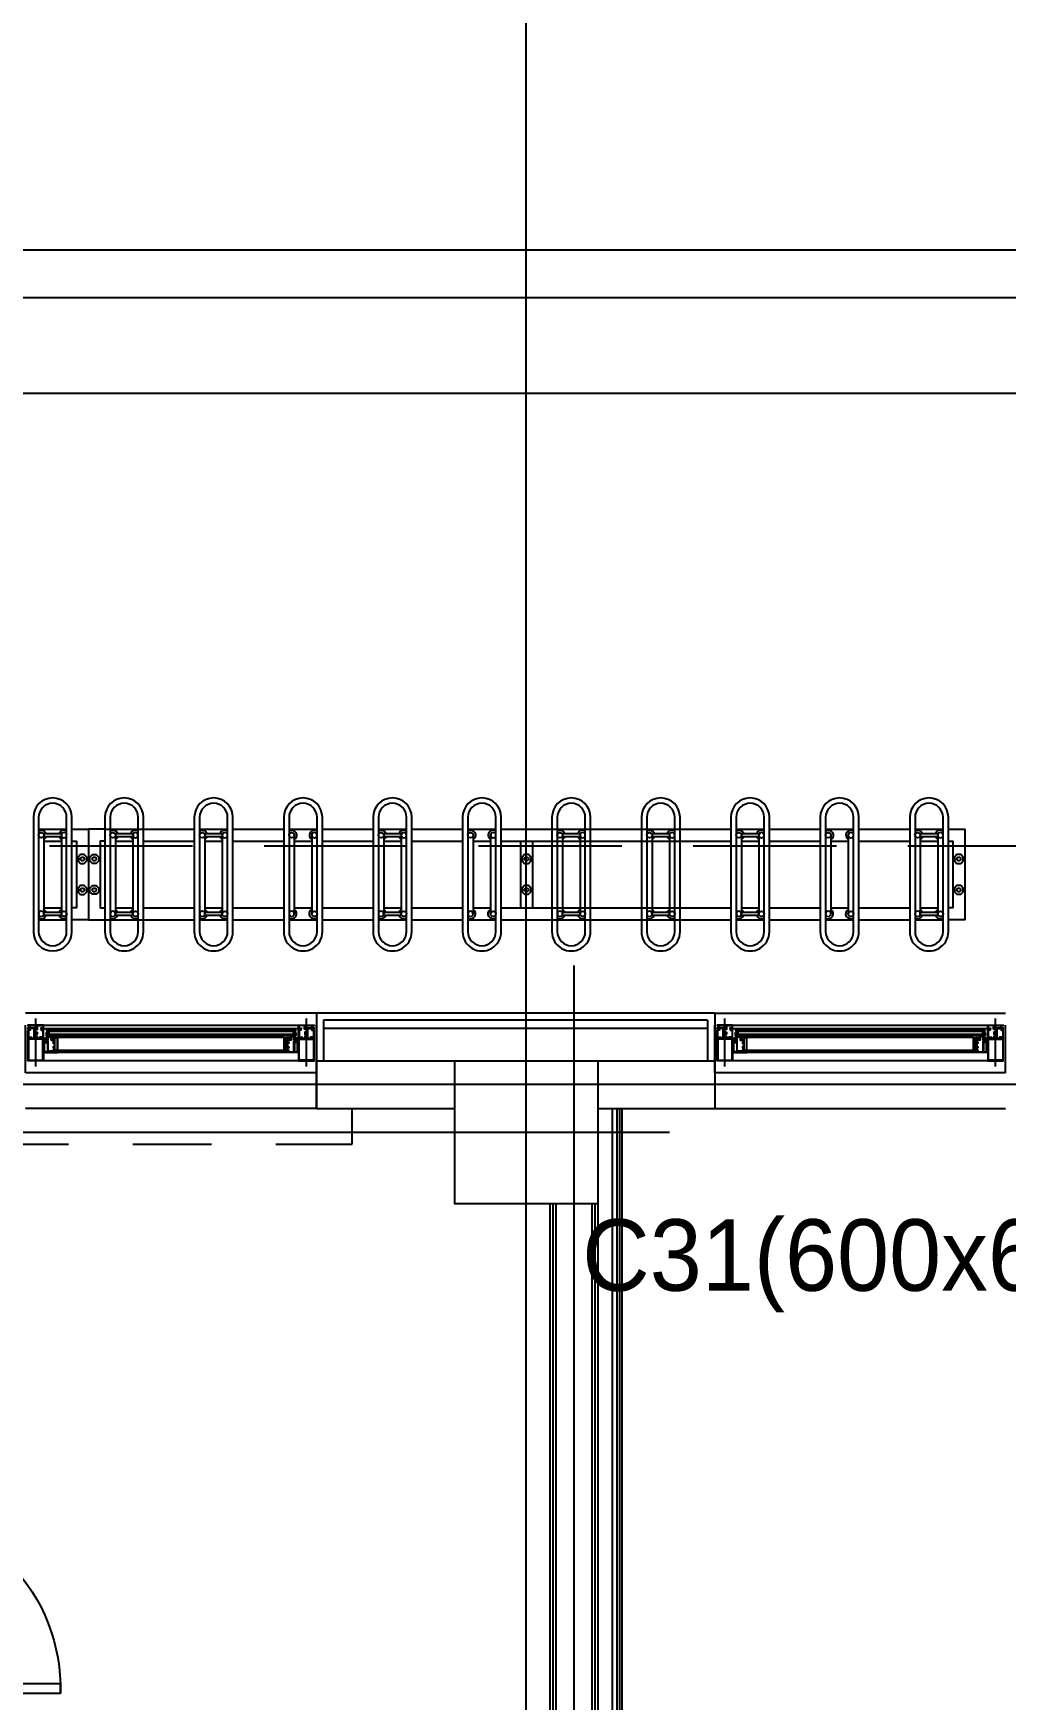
# Model space of a CAD drawing. Header units: millimetres. Extents: x -47382 to 204618, y -51045 to 127155.
# Drawn here: x 31133 to 35210, y 58391 to 65382 of the extents above; entities that cross this region are included whole.
import ezdxf
from ezdxf.enums import TextEntityAlignment as Align

# ---------------------------------------------------------------- set-up
doc = ezdxf.new("R2010")
doc.units = ezdxf.units.MM
doc.header["$LTSCALE"] = 300
doc.header["$MEASUREMENT"] = 0
for name, pattern in [('CEN', [62, 60, -1, 0, -1]), ('HID', [2, 1.1, -0.9]), ('STD_HIDDEN', [3, 2, -1])]:
    doc.linetypes.add(name, pattern=pattern)
doc.layers.get('0').update_dxf_attribs({"linetype": 'CONTINUOUS'})
doc.layers.get('Defpoints').update_dxf_attribs({"color": 153, "linetype": 'CONTINUOUS'})
for name, color, linetype in [('A-CEN', 1, 'CEN'), ('A-CURTAIN', 4, 'HID'), ('A-DOOR', 4, 'CONTINUOUS'), ('A-FLOR-FLIN-TYP2', 8, 'CONTINUOUS'), ('A-FLOR-INSL', 8, 'CONTINUOUS'), ('A-FLOR-LINE-ABOV', 6, 'STD_HIDDEN'), ('A-OUT-FIN-TYP2', 4, 'CONTINUOUS'), ('A-ST-AXIS-CEN', 252, 'CEN'), ('A-ST-COL', 2, 'CONTINUOUS'), ('A-ST-CONC', 2, 'CONTINUOUS'), ('A-WALL-DRY1', 7, 'CONTINUOUS'), ('A-WALL-DRY2', 71, 'CONTINUOUS'), ('A-WIN', 4, 'CONTINUOUS'), ('A-조적해치', 8, 'CONTINUOUS'), ('base$0$A-FLOR-FLIN-TYP2', 8, 'CONTINUOUS'), ('base$0$A-SITE-FLIN-OUT1', 6, 'CONTINUOUS')]:
    doc.layers.add(name, color=color, linetype=linetype)
doc.styles.add('돋움', font='')
doc.styles.add('돋움체', font='')
doc.styles.get('돋움').set_extended_font_data('Dotum')
doc.styles.get('돋움체').set_extended_font_data('DotumChe')

# ---------------------------------------------------------------- blocks, each defined once
blk = doc.blocks.new('aw-1200a')
at = {"layer": 'A-WIN', "color": 4}
for p, q in [((0, 0), (200, 0)), ((0, 0), (0, -1220)), ((25.8, -42.5), (227.1, -42.5)), ((50, -75), (50, -1145)), ((85, -121.5), (85, -1085)), ((90, -121.5), (90, -1125.5)), ((93, -135), (93, -1085)), ((146, -113.9), (148, -113.9)), ((148, -135), (148, -1098.5)), ((177, -97.4), (153, -94.9)), ((156, -97.4), (162, -97.4)), ((156, -97.4), (156, -1122.6)), ((178, -97.4), (156, -97.4)), ((161, -97.4), (161, -1122.6)), ((173, -97.4), (173, -1122.6)), ((178, -97.4), (178, -1122.6)), ((186, -1145), (186, -75)), ((200, -1145), (200, -75)), ((146, -1106.1), (148, -1106.1)), ((25.8, -1177.5), (227.1, -1177.5)), ((177, -1122.6), (153, -1125.1)), ((156, -1122.6), (162, -1122.6)), ((178, -1122.6), (156, -1122.6)), ((0, -1220), (200, -1220))]:
    blk.add_line(p, q, dxfattribs=at)
for points in [[(146, -10), (146, -18.9, -1), (144.9, -18.9), (144.9, -18), (143.3, -18), (143.3, -24), (144.9, -24), (144.9, -23.1, -1), (146, -23.1), (146, -26.5, -0.414214), (145.5, -27), (143.5, -27, 0.414214), (143, -27.5), (143, -35.5, 0.414214), (143.5, -36), (157.2, -36), (157.5, -36.3), (157.8, -36), (185, -36, 0.414214), (186, -35), (186, -21.5), (185.3, -21.5, -1), (185.3, -20), (186, -20), (186, -10), (188, -10), (188, -14.9, 0.414214), (188.5, -15.4), (196.7, -15.4, -1), (196.7, -16.9), (188.5, -16.9, 0.414214), (188, -17.4), (188, -48, -0.414214), (187, -49), (184.5, -49), (184.5, -47.5), (185.7, -47.1, 0.322823), (186, -46.6), (186, -38.5, 0.414214), (185.5, -38), (169.5, -38, 0.414214), (169, -38.5), (169, -46.7, 0.284079), (169.3, -47.1), (170, -47.5), (170, -49), (162, -49, -0.414214), (161.5, -48.5), (161.5, -46.3, -1), (163, -46.3), (163, -46.5, 0.414214), (163.5, -47), (166.2, -47, 0.414214), (167, -46.2), (167, -38.8, 0.414214), (166.2, -38), (163.5, -38, 0.414214), (163, -38.5), (163, -38.8, -1), (161.5, -38.8), (161.5, -38.5, 0.414214), (161, -38), (154, -38, 0.414214), (153.5, -38.5), (153.5, -38.8, -1), (152, -38.8), (152, -38.5, 0.414214), (151.5, -38), (148.8, -38, 0.414214), (148, -38.8), (148, -46.2, 0.414214), (148.8, -47), (151.5, -47, 0.414214), (152, -46.5), (152, -46.3, -1), (153.5, -46.3), (153.5, -48.5, -0.414214), (153, -49), (143.5, -49, 0.414214), (143, -49.5), (143, -58.5, 0.414214), (143.5, -59), (144, -59, 0.414214), (144.5, -58.5), (144.5, -57.1, -1), (146, -57.1), (146, -62, -1), (144.9, -62), (144.9, -61), (143.3, -61), (143.3, -67), (144.9, -67), (144.9, -66.1, -1), (146, -66.1), (146, -75), (50, -75), (50, -10)], [(145, -38.5), (141, -38.5, -0.414214), (140.5, -38), (140.5, -13, 0.414214), (140, -12.5), (53, -12.5, 0.414214), (52.5, -13), (52.5, -72, 0.414214), (53, -72.5), (140, -72.5, 0.414214), (140.5, -72), (140.5, -47, -0.414214), (141, -46.5), (145, -46.5, 0.414214), (145.5, -46), (145.5, -39, 0.414214)], [(143.9, -23.9, -0.414214), (143.4, -23.4), (143.4, -18.7, -0.414214), (143.9, -18.2), (144.4, -18.2, -0.414214), (144.9, -18.7), (144.9, -19.5, 0.696601), (146.3, -19.5), (146.3, -10), (179, -10, -0.414214), (180, -11), (180, -17.5), (185.5, -17.5), (185.5, -19.5), (179, -19.5, -0.414214), (178, -18.5), (178, -12), (148.6, -12), (148.6, -25.5), (146.3, -25.5), (146.3, -22.5, 0.696601), (144.9, -22.5), (144.9, -23.4, -0.414214), (144.4, -23.9)], [(143.9, -61.1, 0.414214), (143.4, -61.6), (143.4, -66.3, 0.414214), (143.9, -66.8), (144.4, -66.8, 0.414214), (144.9, -66.3), (144.9, -65.5, -0.696601), (146.3, -65.5), (146.3, -75), (179, -75, 0.414214), (180, -74), (180, -67.5), (185.5, -67.5), (185.5, -65.5), (179, -65.5, 0.414214), (178, -66.5), (178, -73), (148.6, -73), (148.6, -59.5), (146.3, -59.5), (146.3, -62.5, -0.696601), (144.9, -62.5), (144.9, -61.6, 0.414214), (144.4, -61.1)], [(198, -17), (189.1, -17, 1), (189.1, -18.5), (198, -18.5, -0.414214), (198.5, -19), (198.5, -48.3, -0.414214), (197.5, -49.3), (184.2, -49.3), (184.2, -47.3), (185.7, -46.8), (185.7, -45.3), (183.7, -45.3, 0.414214), (182.7, -46.3), (182.7, -49.8, 0.414214), (183.7, -50.8), (197.5, -50.8, -0.414214), (198.5, -51.8), (198.5, -73, -0.414214), (198, -73.5), (188, -73.5, -0.414214), (187.5, -73), (187.5, -63.5), (185.3, -63.5, 1), (185.3, -65), (186, -65), (186, -75), (200, -75), (200, -10), (198.5, -10), (198.5, -16.5, -0.414214)], [(90, -135), (90, -131.5, 1), (88.5, -131.5), (88.5, -133), (87, -133), (87, -125), (88.5, -125), (88.5, -126.5, 1), (90, -126.5), (90, -123), (87, -123), (87, -95.5, -0.414213), (88, -94.5), (131.9, -94.5, 0.414213), (132.4, -94), (132.4, -92, 1), (131.4, -92), (131.4, -92.5), (129, -92.5, -0.414214), (128.5, -92), (128.5, -86, -0.414214), (129, -85.5), (131.4, -85.5), (131.4, -86, 1), (132.4, -86), (132.4, -85.5), (137.6, -85.5), (137.6, -86, 1), (138.6, -86), (138.6, -85.5), (141, -85.5, -0.414214), (141.5, -86), (141.5, -92, -0.414214), (141, -92.5), (138.6, -92.5), (138.6, -92, 1), (137.6, -92), (137.6, -94, 0.414214), (138.1, -94.5), (146, -94.5), (146, -91, 0.414214), (145.5, -90.5), (145.5, -90.5, 0.414214), (145, -91), (145, -92.5), (143.5, -92.5), (143.5, -85.5), (145, -85.5), (145, -87, 1), (146, -87), (146, -83.5), (135.3, -83.5), (135, -83.8), (134.7, -83.5), (129.5, -83.5, -0.414214), (129, -83), (129, -78), (121, -78), (121, -76, 0.414214), (120, -75, 0.414214), (119, -76), (119, -78), (93, -78), (93, -76, 0.414214), (92, -75, 0.414214), (91, -76), (91, -78), (85, -78), (85, -135)], [(90, -1085), (90, -1088.5, -1), (88.5, -1088.5), (88.5, -1087), (87, -1087), (87, -1095), (88.5, -1095), (88.5, -1093.5, -1), (90, -1093.5), (90, -1097), (87, -1097), (87, -1124.5, 0.414213), (88, -1125.5), (131.9, -1125.5, -0.414213), (132.4, -1126), (132.4, -1128, -1), (131.4, -1128), (131.4, -1127.5), (129, -1127.5, 0.414214), (128.5, -1128), (128.5, -1134, 0.414214), (129, -1134.5), (131.4, -1134.5), (131.4, -1134, -1), (132.4, -1134), (132.4, -1134.5), (137.6, -1134.5), (137.6, -1134, -1), (138.6, -1134), (138.6, -1134.5), (141, -1134.5, 0.414214), (141.5, -1134), (141.5, -1128, 0.414214), (141, -1127.5), (138.6, -1127.5), (138.6, -1128, -1), (137.6, -1128), (137.6, -1126, -0.414214), (138.1, -1125.5), (146, -1125.5), (146, -1129, -0.414214), (145.5, -1129.5), (145.5, -1129.5, -0.414214), (145, -1129), (145, -1127.5), (143.5, -1127.5), (143.5, -1134.5), (145, -1134.5), (145, -1133, -1), (146, -1133), (146, -1136.5), (135.3, -1136.5), (135, -1136.2), (134.7, -1136.5), (129.5, -1136.5, 0.414214), (129, -1137), (129, -1142), (121, -1142), (121, -1144, -0.414214), (120, -1145, -0.414214), (119, -1144), (119, -1142), (93, -1142), (93, -1144, -0.414214), (92, -1145, -0.414214), (91, -1144), (91, -1142), (85, -1142), (85, -1085)], [(146, -1210), (146, -1201.1, 1), (144.9, -1201.1), (144.9, -1202), (143.3, -1202), (143.3, -1196), (144.9, -1196), (144.9, -1196.9, 1), (146, -1196.9), (146, -1193.5, 0.414214), (145.5, -1193), (143.5, -1193, -0.414214), (143, -1192.5), (143, -1184.5, -0.414214), (143.5, -1184), (157.2, -1184), (157.5, -1183.7), (157.8, -1184), (185, -1184, -0.414214), (186, -1185), (186, -1198.5), (185.3, -1198.5, 1), (185.3, -1200), (186, -1200), (186, -1210), (188, -1210), (188, -1205.1, -0.414214), (188.5, -1204.6), (196.7, -1204.6, 1), (196.7, -1203.1), (188.5, -1203.1, -0.414214), (188, -1202.6), (188, -1172, 0.414214), (187, -1171), (184.5, -1171), (184.5, -1172.5), (185.7, -1172.9, -0.322823), (186, -1173.4), (186, -1181.5, -0.414214), (185.5, -1182), (169.5, -1182, -0.414214), (169, -1181.5), (169, -1173.3, -0.284079), (169.3, -1172.9), (170, -1172.5), (170, -1171), (162, -1171, 0.414214), (161.5, -1171.5), (161.5, -1173.7, 1), (163, -1173.7), (163, -1173.5, -0.414214), (163.5, -1173), (166.2, -1173, -0.414214), (167, -1173.8), (167, -1181.2, -0.414214), (166.2, -1182), (163.5, -1182, -0.414214), (163, -1181.5), (163, -1181.2, 1), (161.5, -1181.2), (161.5, -1181.5, -0.414214), (161, -1182), (154, -1182, -0.414214), (153.5, -1181.5), (153.5, -1181.2, 1), (152, -1181.2), (152, -1181.5, -0.414214), (151.5, -1182), (148.8, -1182, -0.414214), (148, -1181.2), (148, -1173.8, -0.414214), (148.8, -1173), (151.5, -1173, -0.414214), (152, -1173.5), (152, -1173.7, 1), (153.5, -1173.7), (153.5, -1171.5, 0.414214), (153, -1171), (143.5, -1171, -0.414214), (143, -1170.5), (143, -1161.5, -0.414214), (143.5, -1161), (144, -1161, -0.414214), (144.5, -1161.5), (144.5, -1162.9, 1), (146, -1162.9), (146, -1158, 1), (144.9, -1158), (144.9, -1159), (143.3, -1159), (143.3, -1153), (144.9, -1153), (144.9, -1153.9, 1), (146, -1153.9), (146, -1145), (50, -1145), (50, -1210)], [(145, -1181.5), (141, -1181.5, 0.414214), (140.5, -1182), (140.5, -1207, -0.414214), (140, -1207.5), (53, -1207.5, -0.414214), (52.5, -1207), (52.5, -1148, -0.414214), (53, -1147.5), (140, -1147.5, -0.414214), (140.5, -1148), (140.5, -1173, 0.414214), (141, -1173.5), (145, -1173.5, -0.414214), (145.5, -1174), (145.5, -1181, -0.414214)], [(143.9, -1158.9, -0.414214), (143.4, -1158.4), (143.4, -1153.7, -0.414214), (143.9, -1153.2), (144.4, -1153.2, -0.414214), (144.9, -1153.7), (144.9, -1154.5, 0.696601), (146.3, -1154.5), (146.3, -1145), (179, -1145, -0.414214), (180, -1146), (180, -1152.5), (185.5, -1152.5), (185.5, -1154.5), (179, -1154.5, -0.414214), (178, -1153.5), (178, -1147), (148.6, -1147), (148.6, -1160.5), (146.3, -1160.5), (146.3, -1157.5, 0.696601), (144.9, -1157.5), (144.9, -1158.4, -0.414214), (144.4, -1158.9)], [(198, -1203), (189.1, -1203, -1), (189.1, -1201.5), (198, -1201.5, 0.414214), (198.5, -1201), (198.5, -1171.7, 0.414214), (197.5, -1170.7), (184.2, -1170.7), (184.2, -1172.7), (185.7, -1173.2), (185.7, -1174.7), (183.7, -1174.7, -0.414214), (182.7, -1173.7), (182.7, -1170.2, -0.414214), (183.7, -1169.2), (197.5, -1169.2, 0.414214), (198.5, -1168.2), (198.5, -1147, 0.414214), (198, -1146.5), (188, -1146.5, 0.414214), (187.5, -1147), (187.5, -1156.5), (185.3, -1156.5, -1), (185.3, -1155), (186, -1155), (186, -1145), (200, -1145), (200, -1210), (198.5, -1210), (198.5, -1203.5, 0.414214)], [(143.9, -1196.1, 0.414214), (143.4, -1196.6), (143.4, -1201.3, 0.414214), (143.9, -1201.8), (144.4, -1201.8, 0.414214), (144.9, -1201.3), (144.9, -1200.5, -0.696601), (146.3, -1200.5), (146.3, -1210), (179, -1210, 0.414214), (180, -1209), (180, -1202.5), (185.5, -1202.5), (185.5, -1200.5), (179, -1200.5, 0.414214), (178, -1201.5), (178, -1208), (148.6, -1208), (148.6, -1194.5), (146.3, -1194.5), (146.3, -1197.5, -0.696601), (144.9, -1197.5), (144.9, -1196.6, 0.414214), (144.4, -1196.1)]]:
    blk.add_lwpolyline(points, format="xyb", close=True, dxfattribs=at)
for points in [[(126.5, -80), (126.5, -92.5), (87, -92.5), (87, -80)], [(95, -133), (95, -123), (146, -123), (146, -133)], [(177, -97.4), (153, -97.4), (153, -94.9), (177, -94.9)], [(95, -1087), (95, -1097), (146, -1097), (146, -1087)], [(126.5, -1140), (126.5, -1127.5), (87, -1127.5), (87, -1140)], [(177, -1122.6), (153, -1122.6), (153, -1125.1), (177, -1125.1)]]:
    blk.add_lwpolyline(points, close=True, dxfattribs=at)
for points in [[(148, -121.5), (148.5, -121.5, 1), (148.5, -120), (148, -120), (148, -116.3), (147.7, -116), (148, -115.7), (148, -108.8), (153, -108.8), (153, -94.9), (155, -94.9), (155, -93.6), (153, -93.6), (153, -91.4), (167.7, -91.4), (167.7, -93.6), (165.7, -93.6), (165.7, -94.9), (169, -94.9), (169, -91.4), (178, -91.4), (178, -87.5, 0.414214), (177.7, -87.2), (176.8, -87.2, 0.414214), (176.5, -87.5), (176.5, -89.4), (167.2, -89.4), (167.2, -86.2), (164.2, -86.2, 0.414214), (163.7, -86.7), (163.7, -87.4, 0.414214), (164.2, -87.9), (165.2, -87.9), (165.2, -89.4), (163.7, -89.4), (161.5, -89.4), (161.5, -86.2), (157, -86.2, 0.414214), (156.5, -86.7), (156.5, -87.4, 0.414214), (157, -87.9), (159.5, -87.9), (159.5, -89.4), (151, -89.4), (151, -106.8), (144.5, -106.8, 0.414214), (144, -107.3, 0.414214), (144.5, -107.8), (145.4, -107.8, -0.414214), (146, -108.4, -0.414214), (145.4, -109), (139.2, -109, -0.414214), (138.6, -108.4, -0.414214), (139.2, -107.8), (140.1, -107.8, 0.414214), (140.6, -107.3, 0.414214), (140.1, -106.8), (137, -106.8), (137, -112.9, 0.414214), (137.5, -113.4), (139.5, -113.4, 1), (139.5, -112.4, -0.414214), (139, -111.9), (139, -111.6, -0.414214), (139.6, -111), (145.4, -111, -0.414214), (146, -111.6), (146, -111.9, -0.414214), (145.5, -112.4, 1), (145.5, -113.4, -0.414214), (146, -113.9), (146, -118.1, -0.414214), (145.5, -118.6, 1), (145.5, -119.6, -0.414214), (146, -120.1), (146, -120.4, -0.414214), (145.4, -121), (139.6, -121, -0.414214), (139, -120.4), (139, -120.1, -0.414214), (139.5, -119.6, 1), (139.5, -118.6), (137.5, -118.6, 0.414214), (137, -119.1), (137, -121), (128.5, -121), (128.5, -116), (124, -116), (124, -118), (126.5, -118), (126.5, -121), (106.5, -121), (106.5, -118), (109, -118), (109, -116), (104.5, -116), (104.5, -121), (95, -121), (95, -116), (93, -116), (93, -135), (148, -135), (148, -121.5)], [(148, -1098.5), (148.5, -1098.5, -1), (148.5, -1100), (148, -1100), (148, -1103.7), (147.7, -1104), (148, -1104.3), (148, -1111.2), (153, -1111.2), (153, -1125.1), (155, -1125.1), (155, -1126.4), (153, -1126.4), (153, -1128.6), (167.7, -1128.6), (167.7, -1126.4), (165.7, -1126.4), (165.7, -1125.1), (169, -1125.1), (169, -1128.6), (178, -1128.6), (178, -1132.5, -0.414214), (177.7, -1132.8), (176.8, -1132.8, -0.414214), (176.5, -1132.5), (176.5, -1130.6), (167.2, -1130.6), (167.2, -1133.8), (164.2, -1133.8, -0.414214), (163.7, -1133.3), (163.7, -1132.6, -0.414214), (164.2, -1132.1), (165.2, -1132.1), (165.2, -1130.6), (163.7, -1130.6), (161.5, -1130.6), (161.5, -1133.8), (157, -1133.8, -0.414214), (156.5, -1133.3), (156.5, -1132.6, -0.414214), (157, -1132.1), (159.5, -1132.1), (159.5, -1130.6), (151, -1130.6), (151, -1113.2), (144.5, -1113.2, -0.414214), (144, -1112.7, -0.414214), (144.5, -1112.2), (145.4, -1112.2, 0.414214), (146, -1111.6, 0.414214), (145.4, -1111), (139.2, -1111, 0.414214), (138.6, -1111.6, 0.414214), (139.2, -1112.2), (140.1, -1112.2, -0.414214), (140.6, -1112.7, -0.414214), (140.1, -1113.2), (137, -1113.2), (137, -1107.1, -0.414214), (137.5, -1106.6), (139.5, -1106.6, -1), (139.5, -1107.6, 0.414214), (139, -1108.1), (139, -1108.4, 0.414214), (139.6, -1109), (145.4, -1109, 0.414214), (146, -1108.4), (146, -1108.1, 0.414214), (145.5, -1107.6, -1), (145.5, -1106.6, 0.414214), (146, -1106.1), (146, -1101.9, 0.414214), (145.5, -1101.4, -1), (145.5, -1100.4, 0.414214), (146, -1099.9), (146, -1099.6, 0.414214), (145.4, -1099), (139.6, -1099, 0.414214), (139, -1099.6), (139, -1099.9, 0.414214), (139.5, -1100.4, -1), (139.5, -1101.4), (137.5, -1101.4, -0.414214), (137, -1100.9), (137, -1099), (128.5, -1099), (128.5, -1104), (124, -1104), (124, -1102), (126.5, -1102), (126.5, -1099), (106.5, -1099), (106.5, -1102), (109, -1102), (109, -1104), (104.5, -1104), (104.5, -1099), (95, -1099), (95, -1104), (93, -1104), (93, -1085), (148, -1085), (148, -1098.5)]]:
    blk.add_lwpolyline(points, format="xyb", dxfattribs=at)
for centre, radius, start, end in [((135, -99.8), 6.14, 63.4061, 116.5939), ((127.7, -116), 9.86, 343.82619, 16.17381), ((185.9, -94.4), 8.43, 159.23698, 200.76302), ((127.7, -1104), 9.86, 343.82619, 16.17381), ((135, -1120.2), 6.14, 243.4061, 296.5939), ((185.9, -1125.6), 8.43, 159.23698, 200.76302)]:
    blk.add_arc(centre, radius, start, end, dxfattribs=at)
blk = doc.blocks.new('G$C37D8D55C')
at = {"layer": 'A-DOOR', "color": 4}
for p, q in [((0, 758), (0, 800)), ((0, 800), (20, 800)), ((20, 798.3), (1.7, 798.3)), ((1.7, 798.3), (1.7, 759.7)), ((20, 800), (20, 798.3)), ((153.3, 759.7), (153.3, 774.7)), ((153.3, 774.7), (198.3, 774.7)), ((200, 773), (155, 773)), ((155, 773), (155, 758)), ((180, 800), (200, 800)), ((180, 798.3), (180, 800)), ((198.3, 798.3), (180, 798.3)), ((198.3, 774.7), (198.3, 798.3)), ((200, 800), (200, 773)), ((155, 758), (0, 758)), ((1.7, 759.7), (153.3, 759.7)), ((155, 758), (155, 42)), ((200, 733), (200, 27)), ((155, 42), (0, 42)), ((0, 42), (0, 0)), ((0, 0), (20, 0)), ((1.7, 1.7), (1.7, 40.3)), ((1.7, 40.3), (153.3, 40.3)), ((20, 1.7), (1.7, 1.7)), ((20, 0), (20, 1.7)), ((153.3, 40.3), (153.3, 25.3)), ((153.3, 25.3), (198.3, 25.3)), ((155, 27), (155, 42)), ((200, 27), (155, 27)), ((198.3, 1.7), (180, 1.7)), ((180, 1.7), (180, 0)), ((180, 0), (200, 0)), ((198.3, 25.3), (198.3, 1.7)), ((200, 0), (200, 27))]:
    blk.add_line(p, q, dxfattribs=at)
blk.add_lwpolyline([(200, 773), (946, 773), (946, 733), (200, 733)], close=True, dxfattribs=at)
blk.add_arc((193.2, 753), 753, 270.51472, 1.52192, dxfattribs=at)
at = {"layer": 'A-DOOR', "color": 4, "style": '돋움체', "width": 0.9}
blk.add_text('SD', height=30, rotation=270, dxfattribs=at).set_placement((26.2, 95.6), align=Align.MIDDLE_LEFT)
blk = doc.blocks.new('ACT 지상1층구조평면도')
at = {"layer": 'A-ST-COL'}
blk.add_lwpolyline([(80281.8, 112116.3), (80881.8, 112116.3), (80881.8, 111516.3), (80281.8, 111516.3), (80281.8, 112116.3)], dxfattribs=at)
blk = doc.blocks.new('base$0$A$C2A717F30')
at = {"layer": 'base$0$A-FLOR-FLIN-TYP2'}
for p, q in [((208.6, 511), (91.1, 511)), ((188.4, 492.3), (111.4, 492.3)), ((443.9, 511), (230.9, 511)), ((583.6, 511), (466.1, 511)), ((818.9, 511), (605.9, 511)), ((958.6, 511), (841.1, 511)), ((938.4, 492.3), (861.4, 492.3)), ((1943.9, 511), (980.9, 511)), ((1333.6, 511), (1216.1, 511)), ((1313.4, 492.3), (1236.4, 492.3)), ((1688.4, 492.3), (1611.4, 492.3)), ((2083.6, 511), (1966.1, 511)), ((2318.9, 511), (2105.9, 511)), ((2458.6, 511), (2341.1, 511)), ((2438.4, 492.3), (2361.4, 492.3)), ((2693.9, 511), (2480.9, 511)), ((2833.6, 511), (2716.1, 511)), ((3068.9, 511), (2855.9, 511)), ((3208.6, 511), (3091.1, 511)), ((3188.4, 492.3), (3111.4, 492.3)), ((3605.9, 511), (3230.9, 511)), ((3563.4, 492.3), (3486.4, 492.3)), ((113.4, 156), (113.4, 486)), ((186.4, 479.6), (113.4, 479.6)), ((186.4, 461), (113.4, 461)), ((186.4, 156), (186.4, 486)), ((443.9, 461), (230.9, 461)), ((488.4, 156), (488.4, 486)), ((561.4, 461), (488.4, 461)), ((561.4, 156), (561.4, 486)), ((818.9, 461), (605.9, 461)), ((863.4, 156), (863.4, 486)), ((936.4, 479.6), (863.4, 479.6)), ((936.4, 461), (863.4, 461)), ((936.4, 156), (936.4, 486)), ((1943.9, 461), (980.9, 461)), ((1238.4, 156), (1238.4, 486)), ((1311.4, 479.6), (1238.4, 479.6)), ((1311.4, 461), (1238.4, 461)), ((1311.4, 156), (1311.4, 486)), ((1613.4, 156), (1613.4, 486)), ((1686.4, 479.6), (1613.4, 479.6)), ((1686.4, 156), (1686.4, 486)), ((1812.5, 181), (1812.5, 461)), ((1862.5, 181), (1862.5, 461)), ((1988.4, 156), (1988.4, 486)), ((2061.4, 461), (1988.4, 461)), ((2061.4, 156), (2061.4, 486)), ((2318.9, 461), (2105.9, 461)), ((2363.4, 156), (2363.4, 486)), ((2436.4, 479.6), (2363.4, 479.6)), ((2436.4, 461), (2363.4, 461)), ((2436.4, 156), (2436.4, 486)), ((2693.9, 461), (2480.9, 461)), ((2738.4, 156), (2738.4, 486)), ((2811.4, 461), (2738.4, 461)), ((2811.4, 156), (2811.4, 486)), ((3068.9, 461), (2855.9, 461)), ((3113.4, 156), (3113.4, 486)), ((3186.4, 479.6), (3113.4, 479.6)), ((3186.4, 461), (3113.4, 461)), ((3186.4, 156), (3186.4, 486)), ((3443.9, 461), (3230.9, 461)), ((3488.4, 156), (3488.4, 486)), ((3561.4, 479.6), (3488.4, 479.6)), ((3561.4, 461), (3488.4, 461)), ((3561.4, 156), (3561.4, 486)), ((188.4, 149.6), (111.4, 149.6)), ((186.4, 181), (113.4, 181)), ((186.4, 162.3), (113.4, 162.3)), ((443.9, 181), (230.9, 181)), ((561.4, 181), (488.4, 181)), ((818.9, 181), (605.9, 181)), ((938.4, 149.6), (861.4, 149.6)), ((936.4, 181), (863.4, 181)), ((936.4, 162.3), (863.4, 162.3)), ((1943.9, 181), (980.9, 181)), ((1313.4, 149.6), (1236.4, 149.6)), ((1311.4, 181), (1238.4, 181)), ((1311.4, 162.3), (1238.4, 162.3)), ((1688.4, 149.6), (1611.4, 149.6)), ((1686.4, 162.3), (1613.4, 162.3)), ((2061.4, 181), (1988.4, 181)), ((2318.9, 181), (2105.9, 181)), ((2438.4, 149.6), (2361.4, 149.6)), ((2436.4, 181), (2363.4, 181)), ((2436.4, 162.3), (2363.4, 162.3)), ((2693.9, 181), (2480.9, 181)), ((2811.4, 181), (2738.4, 181)), ((3068.9, 181), (2855.9, 181)), ((3188.4, 149.6), (3111.4, 149.6)), ((3186.4, 181), (3113.4, 181)), ((3186.4, 162.3), (3113.4, 162.3)), ((3443.9, 181), (3230.9, 181)), ((3563.4, 149.6), (3486.4, 149.6)), ((3561.4, 181), (3488.4, 181)), ((3561.4, 162.3), (3488.4, 162.3)), ((208.6, 131), (91.1, 131)), ((443.9, 131), (230.9, 131)), ((583.6, 131), (466.1, 131)), ((818.9, 131), (605.9, 131)), ((958.6, 131), (841.1, 131)), ((1943.9, 131), (980.9, 131)), ((1333.6, 131), (1216.1, 131)), ((2083.6, 131), (1966.1, 131)), ((2318.9, 131), (2105.9, 131)), ((2458.6, 131), (2341.1, 131)), ((2693.9, 131), (2480.9, 131)), ((2833.6, 131), (2716.1, 131)), ((3068.9, 131), (2855.9, 131)), ((3208.6, 131), (3091.1, 131)), ((3605.9, 131), (3230.9, 131))]:
    blk.add_line(p, q, dxfattribs=at)
for points in [[(230.8, 561, 1), (68.8, 561), (68.8, 81, 1), (230.8, 81), (230.8, 561)], [(605.9, 561, 1), (443.9, 561), (443.9, 81, 1), (605.9, 81), (605.9, 561)], [(980.9, 561, 1), (818.9, 561), (818.9, 81, 1), (980.9, 81), (980.9, 561)], [(1355.9, 561, 1), (1193.9, 561), (1193.9, 81, 1), (1355.9, 81), (1355.9, 561)], [(1730.9, 561, 1), (1568.9, 561), (1568.9, 81, 1), (1730.9, 81), (1730.9, 561)], [(2105.9, 561, 1), (1943.9, 561), (1943.9, 81, 1), (2105.9, 81), (2105.9, 561)], [(2480.9, 561, 1), (2318.9, 561), (2318.9, 81, 1), (2480.9, 81), (2480.9, 561)], [(2855.9, 561, 1), (2693.9, 561), (2693.9, 81, 1), (2855.9, 81), (2855.9, 561)], [(3230.9, 561, 1), (3068.9, 561), (3068.9, 81, 1), (3230.9, 81), (3230.9, 561)], [(3605.9, 561, 1), (3443.9, 561), (3443.9, 81, 1), (3605.9, 81), (3605.9, 561)], [(208.6, 561, 1), (91.1, 561), (91.1, 81, 1), (208.6, 81)], [(583.6, 561, 1), (466.1, 561), (466.1, 81, 1), (583.6, 81)], [(958.6, 561, 1), (841.1, 561), (841.1, 81, 1), (958.6, 81)], [(1333.6, 561, 1), (1216.1, 561), (1216.1, 81, 1), (1333.6, 81)], [(1708.6, 561, 1), (1591.1, 561), (1591.1, 81, 1), (1708.6, 81)], [(2083.6, 561, 1), (1966.1, 561), (1966.1, 81, 1), (2083.6, 81)], [(2458.6, 561, 1), (2341.1, 561), (2341.1, 81, 1), (2458.6, 81)], [(2833.6, 561, 1), (2716.1, 561), (2716.1, 81, 1), (2833.6, 81)], [(3208.6, 561, 1), (3091.1, 561), (3091.1, 81, 1), (3208.6, 81)], [(3583.6, 561, 1), (3466.1, 561), (3466.1, 81, 1), (3583.6, 81)]]:
    blk.add_lwpolyline(points, format="xyb", close=True, dxfattribs=at)
for points in [[(68.8, 131), (0, 131), (0, 511), (68.8, 511)], [(3606.1, 131), (3675, 131), (3675, 511), (3606.1, 511)], [(68.8, 181), (50, 181), (50, 461), (68.8, 461)], [(3606.1, 181), (3625, 181), (3625, 461), (3606.1, 461)]]:
    blk.add_lwpolyline(points, dxfattribs=at)
for points in [[(91.1, 504, -0.489155), (122.4, 492.3, -1)], [(91.1, 486, -1), (113.4, 486, -1)], [(208.7, 504, 0.489155), (177.4, 492.3, 1)], [(208.7, 486, 1), (186.4, 486, 1)], [(466.1, 504, -0.999293), (488.4, 468, -1)], [(466.1, 486, -1), (488.4, 486, -1)], [(583.7, 504, 0.999292), (561.4, 468, 1)], [(583.7, 486, 1), (561.4, 486, 1)], [(841.1, 504, -0.489155), (872.4, 492.3, -1)], [(841.1, 486, -1), (863.4, 486, -1)], [(958.7, 504, 0.489155), (927.4, 492.3, 1)], [(958.7, 486, 1), (936.4, 486, 1)], [(1216.1, 504, -0.489155), (1247.4, 492.3, -1)], [(1216.1, 486, -1), (1238.4, 486, -1)], [(1333.7, 504, 0.489155), (1302.4, 492.3, 1)], [(1333.7, 486, 1), (1311.4, 486, 1)], [(1591.1, 504, -0.489155), (1622.4, 492.3, -1)], [(1591.1, 486, -1), (1613.4, 486, -1)], [(1708.7, 504, 0.489155), (1677.4, 492.3, 1)], [(1708.7, 486, 1), (1686.4, 486, 1)], [(1966.1, 504, -0.999293), (1988.4, 468, -1)], [(1966.1, 486, -1), (1988.4, 486, -1)], [(2083.7, 504, 0.999292), (2061.4, 468, 1)], [(2083.7, 486, 1), (2061.4, 486, 1)], [(2341.1, 504, -0.489155), (2372.4, 492.3, -1)], [(2341.1, 486, -1), (2363.4, 486, -1)], [(2458.7, 504, 0.489155), (2427.4, 492.3, 1)], [(2458.7, 486, 1), (2436.4, 486, 1)], [(2716.1, 504, -0.999293), (2738.4, 468, -1)], [(2716.1, 486, -1), (2738.4, 486, -1)], [(2833.7, 504, 0.999292), (2811.4, 468, 1)], [(2833.7, 486, 1), (2811.4, 486, 1)], [(3091.1, 504, -0.489155), (3122.4, 492.3, -1)], [(3091.1, 486, -1), (3113.4, 486, -1)], [(3208.7, 504, 0.489155), (3177.4, 492.3, 1)], [(3208.7, 486, 1), (3186.4, 486, 1)], [(3466.1, 504, -0.489155), (3497.4, 492.3, -1)], [(3466.1, 486, -1), (3488.4, 486, -1)], [(3583.7, 504, 0.489155), (3552.4, 492.3, 1)], [(3583.7, 486, 1), (3561.4, 486, 1)], [(113.4, 486, -1), (91.1, 486, -1)], [(122.4, 479.6, -0.179534), (113.4, 468, -1)], [(177.4, 479.6, 0.179534), (186.4, 468, 1)], [(186.4, 486, 1), (208.7, 486, 1)], [(488.4, 486, -1), (466.1, 486, -1)], [(561.4, 486, 1), (583.7, 486, 1)], [(863.4, 486, -1), (841.1, 486, -1)], [(872.4, 479.6, -0.179534), (863.4, 468, -1)], [(927.4, 479.6, 0.179534), (936.4, 468, 1)], [(936.4, 486, 1), (958.7, 486, 1)], [(1238.4, 486, -1), (1216.1, 486, -1)], [(1247.4, 479.6, -0.179534), (1238.4, 468, -1)], [(1302.4, 479.6, 0.179534), (1311.4, 468, 1)], [(1311.4, 486, 1), (1333.7, 486, 1)], [(1613.4, 486, -1), (1591.1, 486, -1)], [(1622.4, 479.6, -0.179534), (1613.4, 468, -1)], [(1677.4, 479.6, 0.179534), (1686.4, 468, 1)], [(1686.4, 486, 1), (1708.7, 486, 1)], [(1988.4, 486, -1), (1966.1, 486, -1)], [(2061.4, 486, 1), (2083.7, 486, 1)], [(2363.4, 486, -1), (2341.1, 486, -1)], [(2372.4, 479.6, -0.179534), (2363.4, 468, -1)], [(2427.4, 479.6, 0.179534), (2436.4, 468, 1)], [(2436.4, 486, 1), (2458.7, 486, 1)], [(2738.4, 486, -1), (2716.1, 486, -1)], [(2811.4, 486, 1), (2833.7, 486, 1)], [(3113.4, 486, -1), (3091.1, 486, -1)], [(3122.4, 479.6, -0.179534), (3113.4, 468, -1)], [(3177.4, 479.6, 0.179534), (3186.4, 468, 1)], [(3186.4, 486, 1), (3208.7, 486, 1)], [(3488.4, 486, -1), (3466.1, 486, -1)], [(3497.4, 479.6, -0.179534), (3488.4, 468, -1)], [(3552.4, 479.6, 0.179534), (3561.4, 468, 1)], [(3561.4, 486, 1), (3583.7, 486, 1)], [(113.4, 156, 1), (91.1, 156, 1)], [(91.1, 156, 1), (113.4, 156, 1)], [(91.1, 138, 0.489155), (122.4, 149.6, 1)], [(122.4, 162.3, 0.179534), (113.4, 174, 1)], [(177.4, 162.3, -0.179534), (186.4, 174, -1)], [(208.7, 138, -0.489155), (177.4, 149.6, -1)], [(186.4, 156, -1), (208.7, 156, -1)], [(208.7, 156, -1), (186.4, 156, -1)], [(466.1, 138, 0.999293), (488.4, 174, 1)], [(488.4, 156, 1), (466.1, 156, 1)], [(466.1, 156, 1), (488.4, 156, 1)], [(583.7, 138, -0.999292), (561.4, 174, -1)], [(561.4, 156, -1), (583.7, 156, -1)], [(583.7, 156, -1), (561.4, 156, -1)], [(863.4, 156, 1), (841.1, 156, 1)], [(841.1, 156, 1), (863.4, 156, 1)], [(841.1, 138, 0.489155), (872.4, 149.6, 1)], [(872.4, 162.3, 0.179534), (863.4, 174, 1)], [(927.4, 162.3, -0.179534), (936.4, 174, -1)], [(958.7, 138, -0.489155), (927.4, 149.6, -1)], [(936.4, 156, -1), (958.7, 156, -1)], [(958.7, 156, -1), (936.4, 156, -1)], [(1238.4, 156, 1), (1216.1, 156, 1)], [(1216.1, 156, 1), (1238.4, 156, 1)], [(1216.1, 138, 0.489155), (1247.4, 149.6, 1)], [(1247.4, 162.3, 0.179534), (1238.4, 174, 1)], [(1302.4, 162.3, -0.179534), (1311.4, 174, -1)], [(1333.7, 138, -0.489155), (1302.4, 149.6, -1)], [(1311.4, 156, -1), (1333.7, 156, -1)], [(1333.7, 156, -1), (1311.4, 156, -1)], [(1613.4, 156, 1), (1591.1, 156, 1)], [(1591.1, 156, 1), (1613.4, 156, 1)], [(1591.1, 138, 0.489155), (1622.4, 149.6, 1)], [(1622.4, 162.3, 0.179534), (1613.4, 174, 1)], [(1677.4, 162.3, -0.179534), (1686.4, 174, -1)], [(1708.7, 138, -0.489155), (1677.4, 149.6, -1)], [(1686.4, 156, -1), (1708.7, 156, -1)], [(1708.7, 156, -1), (1686.4, 156, -1)], [(1966.1, 138, 0.999293), (1988.4, 174, 1)], [(1988.4, 156, 1), (1966.1, 156, 1)], [(1966.1, 156, 1), (1988.4, 156, 1)], [(2083.7, 138, -0.999292), (2061.4, 174, -1)], [(2061.4, 156, -1), (2083.7, 156, -1)], [(2083.7, 156, -1), (2061.4, 156, -1)], [(2363.4, 156, 1), (2341.1, 156, 1)], [(2341.1, 156, 1), (2363.4, 156, 1)], [(2341.1, 138, 0.489155), (2372.4, 149.6, 1)], [(2372.4, 162.3, 0.179534), (2363.4, 174, 1)], [(2427.4, 162.3, -0.179534), (2436.4, 174, -1)], [(2458.7, 138, -0.489155), (2427.4, 149.6, -1)], [(2436.4, 156, -1), (2458.7, 156, -1)], [(2458.7, 156, -1), (2436.4, 156, -1)], [(2716.1, 138, 0.999293), (2738.4, 174, 1)], [(2738.4, 156, 1), (2716.1, 156, 1)], [(2716.1, 156, 1), (2738.4, 156, 1)], [(2833.7, 138, -0.999292), (2811.4, 174, -1)], [(2811.4, 156, -1), (2833.7, 156, -1)], [(2833.7, 156, -1), (2811.4, 156, -1)], [(3113.4, 156, 1), (3091.1, 156, 1)], [(3091.1, 156, 1), (3113.4, 156, 1)], [(3091.1, 138, 0.489155), (3122.4, 149.6, 1)], [(3122.4, 162.3, 0.179534), (3113.4, 174, 1)], [(3177.4, 162.3, -0.179534), (3186.4, 174, -1)], [(3208.7, 138, -0.489155), (3177.4, 149.6, -1)], [(3186.4, 156, -1), (3208.7, 156, -1)], [(3208.7, 156, -1), (3186.4, 156, -1)], [(3488.4, 156, 1), (3466.1, 156, 1)], [(3466.1, 156, 1), (3488.4, 156, 1)], [(3466.1, 138, 0.489155), (3497.4, 149.6, 1)], [(3497.4, 162.3, 0.179534), (3488.4, 174, 1)], [(3552.4, 162.3, -0.179534), (3561.4, 174, -1)], [(3583.7, 138, -0.489155), (3552.4, 149.6, -1)], [(3561.4, 156, -1), (3583.7, 156, -1)], [(3583.7, 156, -1), (3561.4, 156, -1)]]:
    blk.add_lwpolyline(points, format="xyb", dxfattribs=at)
for points in [[(43.3, 378), (43.3, 394), (33, 404.3), (17, 404.3), (6.7, 394), (6.7, 378), (17, 367.7), (33, 367.7)], [(1855.8, 378), (1855.8, 394), (1845.5, 404.3), (1829.5, 404.3), (1819.2, 394), (1819.2, 378), (1829.5, 367.7), (1845.5, 367.7)], [(3631.7, 378), (3631.7, 394), (3642, 404.3), (3658, 404.3), (3668.3, 394), (3668.3, 378), (3658, 367.7), (3642, 367.7)], [(43.3, 248), (43.3, 264), (33, 274.3), (17, 274.3), (6.7, 264), (6.7, 248), (17, 237.7), (33, 237.7)], [(1855.8, 248), (1855.8, 264), (1845.5, 274.3), (1829.5, 274.3), (1819.2, 264), (1819.2, 248), (1829.5, 237.7), (1845.5, 237.7)], [(3631.7, 248), (3631.7, 264), (3642, 274.3), (3658, 274.3), (3668.3, 264), (3668.3, 248), (3658, 237.7), (3642, 237.7)]]:
    blk.add_lwpolyline(points, close=True, dxfattribs=at)
for centre in [(25, 386), (1837.5, 386), (3650, 386), (25, 256), (1837.5, 256), (3650, 256)]:
    blk.add_circle(centre, 8, dxfattribs=at)

msp = doc.modelspace()

# ---------------------------------------------------------------- linework, layer by layer
at = {"layer": 'A-CEN'}
msp.add_line((33400, 52071.4), (33400, 61471.4), dxfattribs=at)
msp.add_lwpolyline([(36850, 60971.4), (25000, 60971.4)], dxfattribs=at)
at = {"layer": 'A-CURTAIN'}
msp.add_lwpolyline([(30950, 60871.4), (30950, 60721.4), (32470, 60721.4), (32470, 60871.4)], dxfattribs=at)
at = {"layer": 'A-FLOR-FLIN-TYP2'}
for p, q in [((32320, 61271.4), (31100, 61271.4)), ((33990, 61271.4), (35210, 61271.4)), ((32320, 60871.4), (31100, 60871.4)), ((33990, 60871.4), (35210, 60871.4))]:
    msp.add_line(p, q, dxfattribs=at)
at = {"layer": 'A-FLOR-INSL'}
for p, q in [((33960, 61206.4), (32350, 61206.4)), ((33560, 60871.4), (33560, 52311.4))]:
    msp.add_line(p, q, dxfattribs=at)
at = {"layer": 'A-FLOR-LINE-ABOV'}
msp.add_lwpolyline([(35400, 61971.4), (24500, 61971.4), (24500, 55571.4), (25200, 55571.4)], dxfattribs=at)
at = {"layer": 'A-OUT-FIN-TYP2'}
for p, q in [((33990, 61271.4), (32320, 61271.4)), ((32320, 61271.4), (32320, 61071.4)), ((33960, 61241.4), (32350, 61241.4)), ((32350, 61241.4), (32350, 61071.4)), ((33960, 61241.4), (33960, 61071.4)), ((33990, 61271.4), (33990, 61071.4))]:
    msp.add_line(p, q, dxfattribs=at)
at = {"layer": 'A-ST-AXIS-CEN'}
msp.add_line((0, 60771.4), (33800, 60771.4), dxfattribs=at)
for points in [[(33200, 51836.4), (33200, 99371.4)], [(142000, 63871.4), (0, 63871.4)]]:
    msp.add_lwpolyline(points, dxfattribs=at)
at = {"layer": 'A-ST-CONC'}
for p, q in [((32320, 60871.4), (32320, 61071.4)), ((32320, 61071.4), (32900, 61071.4)), ((32320, 61071.4), (32320, 60871.4)), ((33500, 61071.4), (33990, 61071.4)), ((33990, 61071.4), (33990, 60871.4)), ((32320, 60871.4), (32900, 60871.4)), ((33500, 60871.4), (33990, 60871.4))]:
    msp.add_line(p, q, dxfattribs=at)
at = {"layer": 'A-WALL-DRY1'}
for p, q in [((33300, 52971.4), (33300, 60471.4)), ((33312.5, 52971.4), (33312.5, 60471.4)), ((33325, 52971.4), (33325, 60471.4)), ((33475, 60471.4), (33475, 52971.4)), ((33487.5, 60471.4), (33487.5, 52971.4)), ((33500, 60471.4), (33500, 52971.4))]:
    msp.add_line(p, q, dxfattribs=at)
at = {"layer": 'A-WALL-DRY2'}
for p, q in [((33580, 60871.4), (33580, 52291.4)), ((33590, 60871.4), (33590, 52281.4)), ((33600, 60871.4), (33600, 52271.4))]:
    msp.add_line(p, q, dxfattribs=at)
at = {"layer": 'A-조적해치'}
for p, q in [((35400, 64471.4), (29000, 64471.4)), ((35400, 64271.4), (29000, 64271.4))]:
    msp.add_line(p, q, dxfattribs=at)
at = {"layer": 'base$0$A-FLOR-FLIN-TYP2'}
for p, q in [((31154.9, 62043.1), (31272.4, 62043.1)), ((31175.2, 62024.4), (31252.1, 62024.4)), ((31177.2, 62018.1), (31177.2, 61688.1)), ((31177.2, 62011.7), (31250.2, 62011.7)), ((31250.2, 62018.1), (31250.2, 61688.1)), ((31177.2, 61993.1), (31250.2, 61993.1)), ((31154.9, 61663.1), (31272.4, 61663.1)), ((31175.2, 61681.7), (31252.1, 61681.7)), ((31177.2, 61713.1), (31250.2, 61713.1)), ((31177.2, 61694.4), (31250.2, 61694.4))]:
    msp.add_line(p, q, dxfattribs=at)
for points in [[(31132.7, 61613.1, 1), (31294.7, 61613.1), (31294.7, 62093.1, 1), (31132.7, 62093.1), (31132.7, 61613.1)], [(31155, 61613.1, 1), (31272.4, 61613.1), (31272.4, 62093.1, 1), (31155, 62093.1)]]:
    msp.add_lwpolyline(points, format="xyb", close=True, dxfattribs=at)
for points in [[(31154.9, 62036.1, -0.489155), (31186.2, 62024.4, -1)], [(31154.9, 62018.1, -1), (31177.2, 62018.1, -1)], [(31177.2, 62018.1, -1), (31154.9, 62018.1, -1)], [(31186.2, 62011.7, -0.179534), (31177.1, 62000.1, -1)], [(31272.4, 62036.1, 0.489155), (31241.1, 62024.4, 1)], [(31241.1, 62011.7, 0.179534), (31250.1, 62000.1, 1)], [(31250.1, 62018.1, 1), (31272.4, 62018.1, 1)], [(31272.5, 62018.1, 1), (31250.2, 62018.1, 1)], [(31177.2, 61688.1, 1), (31154.9, 61688.1, 1)], [(31154.9, 61688.1, 1), (31177.2, 61688.1, 1)], [(31154.9, 61670.1, 0.489155), (31186.2, 61681.7, 1)], [(31186.2, 61694.4, 0.179534), (31177.1, 61706, 1)], [(31241.1, 61694.4, -0.179534), (31250.1, 61706, -1)], [(31272.4, 61670.1, -0.489155), (31241.1, 61681.7, -1)], [(31250.1, 61688.1, -1), (31272.4, 61688.1, -1)], [(31272.5, 61688.1, -1), (31250.2, 61688.1, -1)]]:
    msp.add_lwpolyline(points, format="xyb", dxfattribs=at)
for points in [[(31294.7, 62043.1), (31363.5, 62043.1), (31363.5, 61663.1), (31294.7, 61663.1)], [(31294.7, 61993.1), (31313.5, 61993.1), (31313.5, 61713.1), (31294.7, 61713.1)]]:
    msp.add_lwpolyline(points, dxfattribs=at)
for points in [[(31320.2, 61926.1), (31320.2, 61910.1), (31330.5, 61899.7), (31346.5, 61899.7), (31356.9, 61910.1), (31356.9, 61926.1), (31346.5, 61936.4), (31330.5, 61936.4)], [(31320.2, 61796.1), (31320.2, 61780.1), (31330.5, 61769.7), (31346.5, 61769.7), (31356.9, 61780.1), (31356.9, 61796.1), (31346.5, 61806.4), (31330.5, 61806.4)]]:
    msp.add_lwpolyline(points, close=True, dxfattribs=at)
for centre in [(31338.5, 61918.1), (31338.5, 61788.1)]:
    msp.add_circle(centre, 8, dxfattribs=at)

# ---------------------------------------------------------------- block references
msp.add_blockref('ACT 지상1층구조평면도', (-47381.8, -51044.9))
at = {"xscale": -1}
for name, p, rotation in [('aw-1200a', (32320, 61021.4), 270), ('aw-1200a', (35210, 61021.4), 270), ('G$C37D8D55C', (30300, 59191.4), 180.0000000002626)]:
    msp.add_blockref(name, p, dxfattribs=dict(at, rotation=rotation))
at = {"layer": 'base$0$A-SITE-FLIN-OUT1', "rotation": 180.0000000001345}
msp.add_blockref('base$0$A$C2A717F30', (35038.5, 62174.1), dxfattribs=at)

# ---------------------------------------------------------------- texts
at = {"layer": 'Defpoints', "linetype": 'Continuous', "style": '돋움'}
msp.add_text('C31(600x600)', height=300, dxfattribs=at).set_placement((34677.7, 60016.7), align=Align.BOTTOM_CENTER)

doc.saveas('drawing.dxf')
